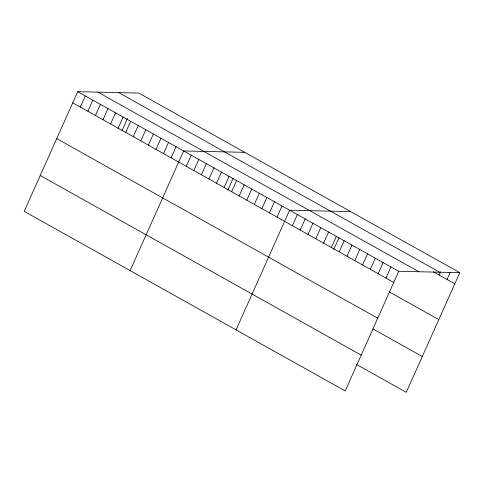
<?xml version="1.0" encoding="UTF-8"?>
<svg xmlns="http://www.w3.org/2000/svg" width="484" height="484" viewBox="0 0 484 484"><rect width="100%" height="100%" fill="white"/><g stroke="black" fill="none" stroke-linecap="round" stroke-linejoin="round"><path stroke-width="0.73" d="M459.8 272.673L138.799 93.061L77.724 91.676L24.2 211.327L345.201 390.939L398.725 271.288L459.8 272.673L406.276 392.324L356.254 364.337M80.308 107.043L85.287 95.911M87.876 111.278L92.855 100.146M95.445 115.507L100.424 104.375M103.007 119.742L107.986 108.61M110.576 123.977L115.555 112.845M118.144 128.212L123.124 117.08M121.877 130.892L127.413 118.519M125.707 132.447L130.686 121.315M133.275 136.676L138.255 125.544M140.838 140.911L145.823 129.779M148.406 145.146L153.386 134.014M155.975 149.381L160.954 138.249M163.538 153.609L168.517 142.484M171.106 157.844L176.085 146.713M130.129 270.598L183.654 150.947L244.729 152.333M186.237 166.314L191.216 155.183M193.806 170.549L198.785 159.417M201.374 174.778L206.353 163.646M208.937 179.013L213.916 167.881M216.505 183.248L221.484 172.116M224.074 187.483L229.053 176.351M227.807 190.164L233.052 178.439M231.636 191.718L236.615 180.586M239.205 195.947L244.184 184.815M246.773 200.182L251.753 189.05M254.336 204.417L259.315 193.285M261.904 208.652L266.884 197.52M269.473 212.881L274.452 201.749M277.036 217.116L282.015 205.984M236.059 329.87L289.583 210.219L350.658 211.605M292.397 225.713L297.382 214.581M300.195 230.075L305.174 218.943M307.993 234.438L312.973 223.305M315.786 238.8L320.765 227.668M323.584 243.162L328.563 232.03M331.377 247.524L336.356 236.392M333.736 249.435L338.981 237.711M339.175 251.886L344.154 240.754M346.967 256.248L351.947 245.116M354.766 260.61L359.745 249.478M362.558 264.972L367.537 253.84M370.357 269.334L375.336 258.202M378.155 273.696L383.134 262.564M385.948 278.058L390.927 266.926M439.23 275.081L440.694 271.808M447.022 279.443L450.247 272.238M118.64 92.607L439.647 272.214M433.38 271.808L454.821 283.805M97.877 92.135L418.878 271.742M77.724 91.676L398.725 271.288M72.745 102.808L393.746 282.42M389.426 291.991L438.8 319.615M56.725 138.618L377.726 318.23M372.922 328.884L422.296 356.514M40.22 175.517L361.221 355.129"/></g></svg>
